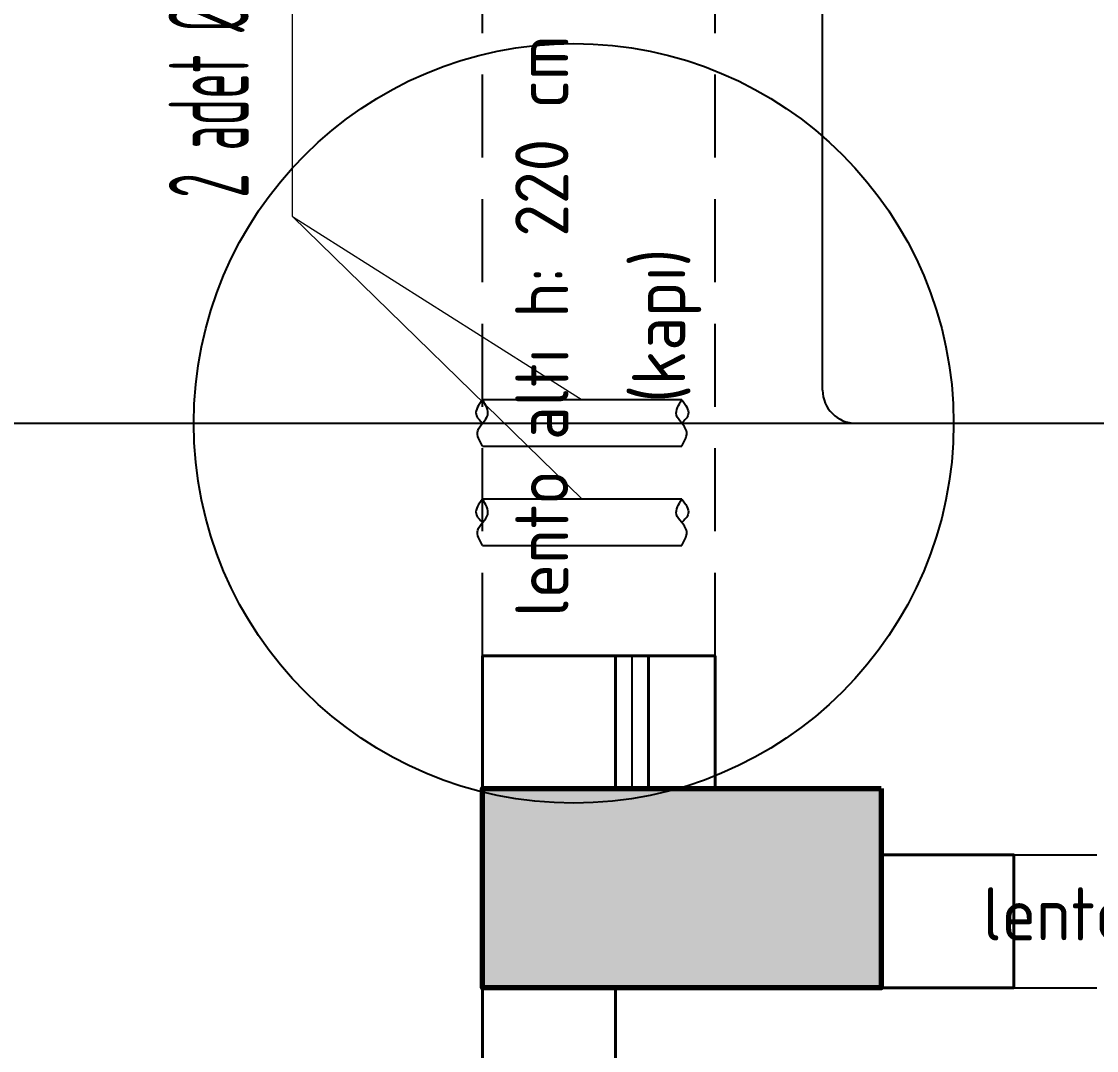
# Model space of a CAD drawing. Header units: centimetres. Extents: x 31 to 22766, y 238 to 3306.
# Drawn here: x 1157.6 to 1319.5, y 1742.6 to 1897.5 of the extents above; entities that cross this region are included whole.
import ezdxf
from ezdxf.xclip import XClip

# ---------------------------------------------------------------- set-up
doc = ezdxf.new("R2010")
doc.units = ezdxf.units.CM
doc.header["$XCLIPFRAME"] = 0
doc.linetypes.add('HIDDEN', pattern=[0.375, 0.25, -0.125])
for name, color, linetype, lineweight in [('00_BORDA_BETONARME', 5, 'Continuous', 70), ('00_BORDA_DUVAR', 8, 'Continuous', 40), ('00_BORDA_SIVA', 5, 'Continuous', 25), ('00_BORDA_TARAMA', 5, 'Continuous', 9), ('M-HAP-DATA', 42, 'Continuous', 0), ('YAZI1', 8, 'Continuous', 5)]:
    doc.layers.add(name, color=color, linetype=linetype, lineweight=lineweight)
doc.layers.add('M-VRF-BORU', color=3, linetype='Continuous')
doc.layers.add('NBL_DO_03_Mineral Yünü', color=8, linetype='149-AD-DD-00-M-A-02-01_LAYOUT$0$BATTING')
doc.styles.add('MENFEZ', font='GENISO.shx')
doc.styles.add('style1', font='GENISO.shx', dxfattribs={"height": 80})
doc.linetypes.add('149-AD-DD-00-M-A-02-01_LAYOUT$0$BATTING', pattern='A,0.0001,-0.1,[134,ltypeshp.shx,S=0.1,R=0,X=-0.1,Y=0],-0.2,[134,ltypeshp.shx,S=0.1,R=180,X=0.1,Y=0],-0.1', length=0.4001)

# ---------------------------------------------------------------- blocks, each defined once
blk = doc.blocks.new('BETONARME PLANI')
at = {"layer": '00_BORDA_TARAMA'}
h = blk.add_hatch(dxfattribs=at)
h.set_pattern_fill('ANSI36', color=256)
h.set_pattern_definition([(45, (25862.2684, -18283.2323), (1.68379802, 6.1739261), [7.9375, -1.5875, 0, -1.5875])])
h.paths.add_polyline_path([(37985.64, 1232.62), (37985.64, 1202.62), (37925.64, 1202.62), (37925.64, 1232.62)])
h.paths.add_polyline_path([(37955.64, 902.62), (37985.64, 902.62), (37985.64, 842.62), (37955.64, 842.62)])
h.paths.add_polyline_path([(37985.64, 1792.62), (37985.64, 1762.62), (37925.64, 1762.62), (37925.64, 1792.62)])
h.paths.add_polyline_path([(37090.64, 842.62), (37130.64, 842.62), (37130.64, 882.62), (37090.64, 882.62)])
h.paths.add_polyline_path([(37985.64, 352.62), (37985.64, 322.62), (37925.64, 322.62), (37925.64, 352.62)])
h.paths.add_polyline_path([(37090.64, 1272.62), (37130.64, 1272.62), (37130.64, 1312.62), (37090.64, 1312.62)])
h.paths.add_polyline_path([(37555.64, 1302.62), (37585.64, 1302.62), (37585.64, 1202.62), (37555.64, 1202.62)])
h.paths.add_polyline_path([(37100.64, 382.62), (37130.64, 382.62), (37130.64, 322.62), (37100.64, 322.62)])
h.paths.add_polyline_path([(37130.64, 1752.62), (37130.64, 1792.62), (37100.64, 1792.62), (37100.64, 1752.62)])
h.paths.add_polyline_path([(37585.64, 352.62), (37585.64, 322.62), (37525.64, 322.62), (37525.64, 352.62)])
h.paths.add_polyline_path([(37585.64, 842.62), (37560.64, 842.62), (37560.64, 992.62), (37585.64, 992.62)])
h.paths.add_polyline_path([(36035.64, 382.62), (36065.64, 382.62), (36065.64, 322.62), (36035.64, 322.62)])
h.paths.add_polyline_path([(36645.64, 1792.62), (36675.64, 1792.62), (36675.64, 1732.62), (36645.64, 1732.62)])
h.paths.add_polyline_path([(35505.64, 382.62), (35535.64, 382.62), (35535.64, 322.62), (35505.64, 322.62)])
h.paths.add_polyline_path([(36065.64, 1792.62), (36065.64, 1767.62), (35915.64, 1767.62), (35915.64, 1792.62)])
h.paths.add_polyline_path([(37585.64, 1792.62), (37585.64, 1762.62), (37525.64, 1762.62), (37525.64, 1792.62)])
h.paths.add_polyline_path([(36645.64, 382.62), (36675.64, 382.62), (36675.64, 322.62), (36645.64, 322.62)])
h.paths.add_polyline_path([(36645.64, 902.62), (36675.64, 902.62), (36675.64, 842.62), (36645.64, 842.62)])
h.paths.add_polyline_path([(36065.64, 1297.62), (36065.64, 1272.62), (35915.64, 1272.62), (35915.64, 1297.62)])
h.paths.add_polyline_path([(35565.64, 1302.62), (35565.64, 1272.62), (35505.64, 1272.62), (35505.64, 1302.62)])
h.paths.add_polyline_path([(36035.64, 902.62), (36065.64, 902.62), (36065.64, 842.62), (36035.64, 842.62)])
h.paths.add_polyline_path([(35505.64, 902.62), (35535.64, 902.62), (35535.64, 842.62), (35505.64, 842.62)])
h.paths.add_polyline_path([(34925.64, 352.62), (34925.64, 322.62), (34865.64, 322.62), (34865.64, 352.62)])
h.paths.add_polyline_path([(34865.64, 992.62), (34890.64, 992.62), (34890.64, 842.62), (34865.64, 842.62)])
h.paths.add_polyline_path([(34925.64, 1792.62), (34925.64, 1762.62), (34865.64, 1762.62), (34865.64, 1792.62)])
h.paths.add_polyline_path([(34925.64, 1302.62), (34925.64, 1272.62), (34865.64, 1272.62), (34865.64, 1302.62)])
h.paths.add_polyline_path([(36645.64, 1332.62), (36675.64, 1332.62), (36675.64, 1272.62), (36645.64, 1272.62)])
h.paths.add_polyline_path([(35505.64, 1762.62), (35505.64, 1792.62), (35565.64, 1792.62), (35565.64, 1762.62)])
at = {"layer": '00_BORDA_BETONARME', "lineweight": 70, "ltscale": 3}
blk.add_lwpolyline([(35565.64, 1302.62), (35565.64, 1272.62), (35505.64, 1272.62), (35505.64, 1302.62)], close=True, dxfattribs=at)
blk = doc.blocks.new('DUVAR PLANI')
at = {"layer": '00_BORDA_DUVAR', "lineweight": 40}
for points in [[(35505.64, 6302.62), (35505.64, 6322.62)], [(35525.64, 6322.62), (35525.64, 6302.62)], [(35530.64, 6322.62), (35530.64, 6302.62)], [(35540.64, 6322.62), (35540.64, 6302.62)]]:
    blk.add_lwpolyline(points, dxfattribs=at)
at = {"layer": '00_BORDA_DUVAR'}
for points in [[(35540.64, 6322.62), (35505.64, 6322.62)], [(35565.64, 6292.62), (35585.64, 6292.62), (35585.64, 6272.62), (35565.64, 6272.62)], [(35505.64, 5902.62), (35505.64, 6272.62)], [(35525.64, 5902.62), (35525.64, 6272.62)]]:
    blk.add_lwpolyline(points, dxfattribs=at)
at = {"layer": '00_BORDA_SIVA', "color": 251, "linetype": 'HIDDEN', "ltscale": 50}
for points in [[(35505.64, 6322.62), (35505.64, 6422.62)], [(35540.64, 6322.62), (35540.64, 6422.62)], [(35585.64, 6292.62), (35675.64, 6292.62)], [(35585.64, 6272.62), (35675.64, 6272.62)]]:
    blk.add_lwpolyline(points, dxfattribs=at)
at = {"layer": 'NBL_DO_03_Mineral Yünü', "ltscale": 5}
blk.add_line((35528.14, 6322.62), (35528.14, 6302.62), dxfattribs=at)
blk.add_blockref('BETONARME PLANI', (0, 5000))
blk = doc.blocks.new('G$CCD2FF134')
at = {"layer": 'M-VRF-BORU'}
for p, q in [((-2428.8, -430), (-2428.8, -339.62)), ((-3036.88, -435), (-466.25, -435))]:
    blk.add_line(p, q, dxfattribs=at)
blk.add_arc((-2423.8, -430), 5, 180, 270, dxfattribs=at)
blk = doc.blocks.new('A$Ce276fa5c')
for p, q in [((-2450, -431.45), (-2480, -431.45)), ((-2480, -438.45), (-2450, -438.45)), ((-2450, -446.41), (-2480, -446.41)), ((-2480, -453.41), (-2450, -453.41))]:
    blk.add_line(p, q)
blk.add_circle((-2466.27, -435), 57.19)
for points in [[(-2480, -431.45), (-2480.97, -433.64), (-2480, -435)], [(-2480, -438.45), (-2480.7, -436.12), (-2479.21, -433.75), (-2480, -431.45)], [(-2450, -438.45), (-2449.3, -436.12), (-2450.79, -433.75), (-2450, -431.45)], [(-2450, -431.45), (-2449.03, -433.64), (-2450, -435)], [(-2480, -446.41), (-2480.97, -448.59), (-2480, -449.95)], [(-2480, -453.41), (-2480.7, -451.08), (-2479.21, -448.71), (-2480, -446.41)], [(-2450, -453.41), (-2449.3, -451.08), (-2450.79, -448.71), (-2450, -446.41)], [(-2450, -446.41), (-2449.03, -448.59), (-2450, -449.95)]]:
    blk.add_spline(points, degree=3)
at = {"layer": 'M-HAP-DATA', "color": 2}
for p, q in [((-2508.58, -403.85), (-2508.58, -313.49)), ((-2465, -446.41), (-2508.58, -403.85)), ((-2508.58, -403.85), (-2465, -431.45))]:
    blk.add_line(p, q, dxfattribs=at)
at = {"layer": 'M-HAP-DATA', "color": 2, "style": 'MENFEZ', "width": 0.5}
blk.add_text('2 adet %%C70 rezervasyon', height=12, rotation=90, dxfattribs=at).set_placement((-2515.21, -401.03))

msp = doc.modelspace()

# ---------------------------------------------------------------- block references
ref = msp.add_blockref('G$CCD2FF134', (3707.03, 2272.03))
XClip(ref).set_block_clipping_path([(-3470.0000000001, -1889.9999999982), (349.9999999999, 300.0000000019)])
for name, p in [('DUVAR PLANI', (-34278.61, -4520.59)), ('A$Ce276fa5c', (3707.03, 2272.03))]:
    msp.add_blockref(name, p)

# ---------------------------------------------------------------- texts
at = {"layer": 'YAZI1', "char_height": 8, "attachment_point": 1, "rotation": 90, "style": 'style1'}
for s, insert, width in [('\\pxsm1,qc;lento altı h: 220 cm', (1231.96, 1285.88), 1131.5727), ('\\pxsm1,qc;(kapı)', (1249.54, 1797.09), 109.2793)]:
    msp.add_mtext(s, dxfattribs=dict(at, insert=insert, width=width))
at = {"layer": 'YAZI1', "insert": (780.37, 1767.16), "char_height": 8, "width": 1131.5727, "attachment_point": 1, "style": 'style1'}
msp.add_mtext('\\pxsm1,qc;lento altı h: 220 cm', dxfattribs=at)

doc.saveas('drawing.dxf')
